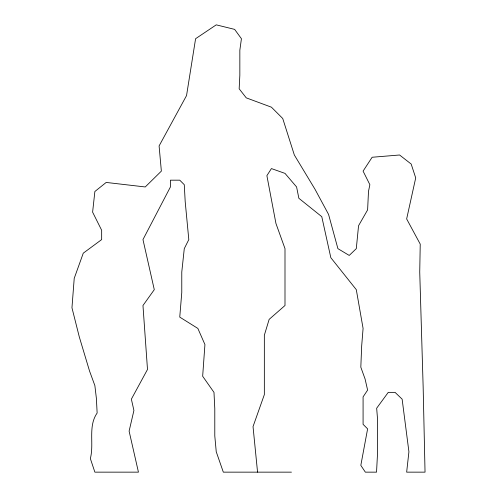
<?xml version="1.0" encoding="UTF-8"?>
<svg xmlns="http://www.w3.org/2000/svg" width="497" height="497" viewBox="0 0 497 497"><rect width="100%" height="100%" fill="white"/><g stroke="black" fill="none" stroke-linecap="round" stroke-linejoin="round"><path stroke-width="0.75" d="M291.447 472.15L223.321 472.15L216.245 451.779L214.791 435.888L214.791 408.59L213.983 392.363L202.664 376.241L204.932 344.551L197.856 328.424L179.752 317.111L181.772 292.553L181.772 272.076L184.275 248.643L188.804 239.585L185.188 201.546L184.275 184.704L179.752 180.175L170.415 180.175L170.415 186.965L142.968 239.585L154.287 289.664L142.968 305.506L147.497 369.451L131.37 399.153L133.917 410.472L129.108 431.129L138.446 472.15L94.871 472.15L90.348 458.569C94.275 443.548 87.776 426.501 97.139 413.019L96.381 398.352L94.871 385.579L89.547 371.048L79.303 336.923L71.959 307.773L74.221 278.351L83.272 253.166L101.661 239.585L101.661 230.254L92.61 212.144L94.871 191.494L106.19 182.436L145.236 186.965L161.357 171.123L159.096 145.938L186.543 95.579L195.594 38.71L216.245 24.85L234.64 29.379L241.424 38.71L239.84 50.247L239.84 75.271L239.163 88.789L246.239 97.847L271.418 107.178L282.731 118.497L294.336 154.996L314.986 189.227L328.567 214.406L337.904 248.643L349.223 255.433L356.293 248.643L358.554 225.725L367.612 209.883L368.501 191.308L369.874 184.704L363.083 171.123L372.135 157.257L399.582 154.996L411.181 164.047L415.709 177.914L406.652 218.935L420.232 244.114L419.735 272.076L423.152 386.977L425.041 472.15L406.652 472.15L408.919 451.779L402.129 399.153L395.053 392.363L388.263 392.363L376.664 408.211L377.608 419.965L377.608 451.816L376.54 472.15L365.345 472.15L360.822 465.36L367.612 428.861L363.083 424.339L363.083 396.892L367.612 390.102L365.084 379.012L360.822 367.184L361.667 346.018L363.083 328.424L356.293 289.664L330.828 257.695L321.776 216.673L298.859 198.284L296.597 186.965L284.998 173.385L271.418 168.576L266.889 175.646L275.941 223.464L284.998 248.643L284.998 305.506L269.15 319.372L264.342 335.214L264.342 394.63L253.029 426.6L257.552 472.15"/></g></svg>
